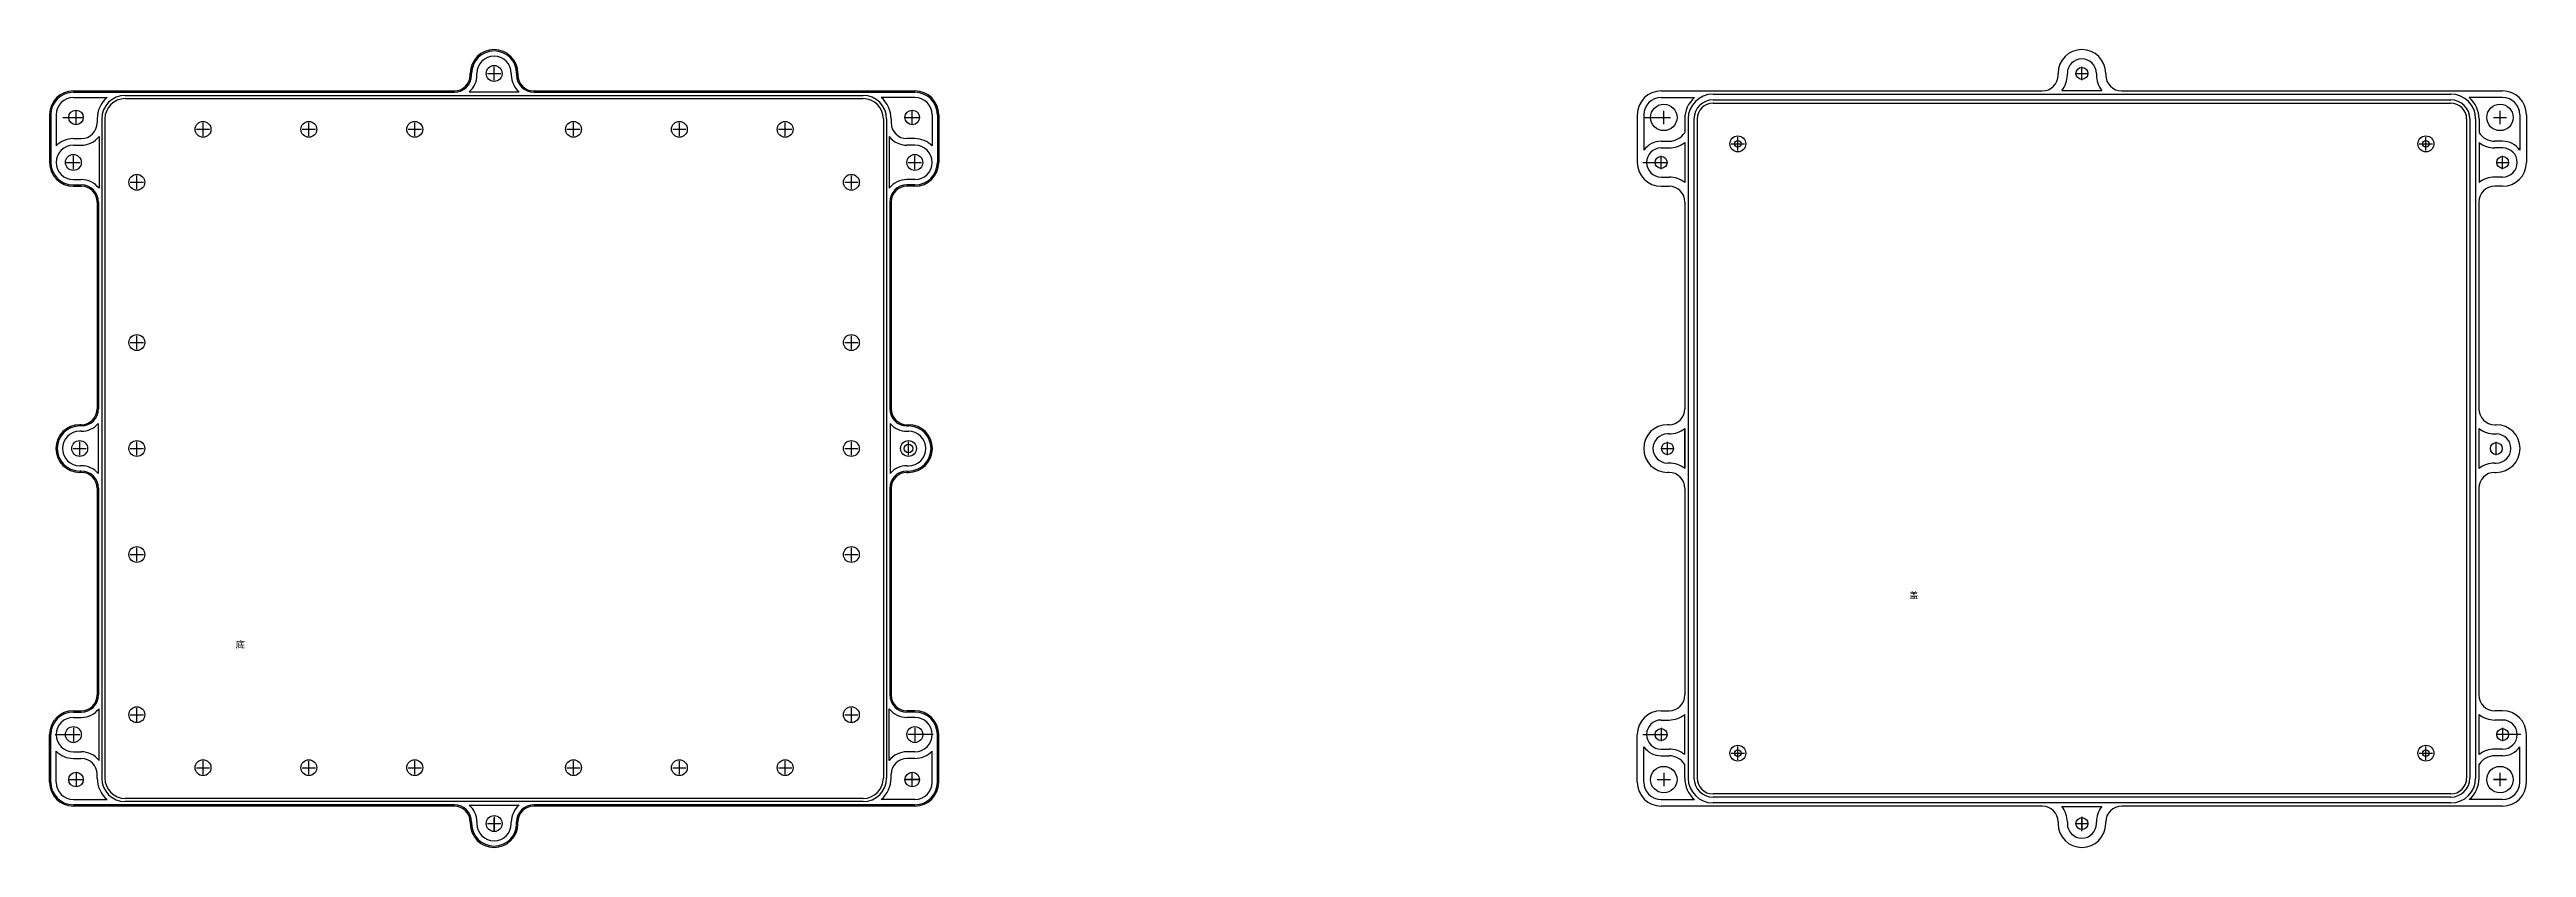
# Model space of a CAD drawing. Header units: millimetres. Extents: x 36 to 972, y -131 to 170.
import ezdxf

# ---------------------------------------------------------------- set-up
doc = ezdxf.new("R2010")
doc.units = ezdxf.units.MM

msp = doc.modelspace()

# ---------------------------------------------------------------- linework, layer by layer
for p, q in [((194.66, 160.85), (194.66, 161.45)), ((195.16, 160.85), (195.16, 161.45)), ((197.16, 160.85), (197.16, 161.45)), ((201.16, 161.45), (206.16, 161.45)), ((203.66, 158.95), (203.66, 163.95)), ((210.16, 161.45), (210.16, 160.85)), ((212.16, 161.45), (212.16, 160.85)), ((212.66, 161.45), (212.66, 160.85)), ((794.66, 160.85), (794.66, 161.45)), ((798.16, 160.85), (798.16, 161.45)), ((801.16, 161.45), (806.16, 161.45)), ((803.66, 158.95), (803.66, 163.95)), ((809.16, 161.45), (809.16, 160.85)), ((812.66, 161.45), (812.66, 160.85)), ((44.66, 154.85), (188.66, 154.85)), ((44.66, 154.35), (188.66, 154.35)), ((44.66, 152.35), (57.42, 152.35)), ((64.26, 153.15), (343.06, 153.15)), ((64.26, 151.95), (343.06, 151.95)), ((194.25, 154.45), (213.06, 154.45)), ((218.66, 154.85), (362.66, 154.85)), ((218.66, 154.35), (362.66, 154.35)), ((362.66, 152.35), (349.89, 152.35)), ((644.66, 154.85), (788.66, 154.85)), ((644.66, 152.35), (657.27, 152.35)), ((664.26, 153.65), (943.06, 153.65)), ((664.26, 151.45), (943.06, 151.45)), ((664.26, 150.25), (943.06, 150.25)), ((796.1, 154.95), (811.21, 154.95)), ((818.66, 154.85), (962.66, 154.85)), ((962.66, 152.35), (950.05, 152.35)), ((35.66, 145.85), (35.66, 127.85)), ((36.16, 145.85), (36.16, 127.85)), ((38.16, 145.85), (38.16, 134.08)), ((40.66, 144.85), (48.16, 144.85)), ((45.66, 142.35), (45.66, 147.35)), ((53.66, 144.25), (53.66, 142.85)), ((55.36, 144.25), (55.36, -104.55)), ((56.56, 144.25), (56.56, -104.55)), ((93.66, 137.85), (93.66, 142.85)), ((133.66, 137.85), (133.66, 142.85)), ((173.66, 137.85), (173.66, 142.85)), ((233.66, 137.85), (233.66, 142.85)), ((273.66, 137.85), (273.66, 142.85)), ((313.66, 137.85), (313.66, 142.85)), ((350.76, 144.25), (350.76, -104.55)), ((351.96, 144.25), (351.96, -104.55)), ((353.66, 144.25), (353.66, 142.85)), ((359.16, 144.85), (364.16, 144.85)), ((361.66, 142.35), (361.66, 147.35)), ((361.66, 142.35), (361.66, 147.35)), ((369.16, 145.85), (369.16, 134.08)), ((371.16, 145.85), (371.16, 127.85)), ((371.66, 145.85), (371.66, 127.85)), ((635.66, 145.85), (635.66, 127.85)), ((638.16, 145.85), (638.16, 132.52)), ((638.16, 144.85), (648.16, 144.85)), ((645.66, 142.35), (645.66, 147.35)), ((653.56, 144.25), (653.56, 139.09)), ((654.86, 144.25), (654.86, -104.55)), ((657.06, 144.25), (657.06, -104.55)), ((658.26, 144.25), (658.26, -104.55)), ((949.06, 144.25), (949.06, -104.55)), ((950.26, 144.25), (950.26, -104.55)), ((952.46, 144.25), (952.46, -104.55)), ((953.76, 144.25), (953.76, 139.09)), ((959.16, 144.85), (964.16, 144.85)), ((961.66, 142.35), (961.66, 147.35)), ((961.66, 142.35), (961.66, 147.35)), ((969.16, 145.85), (969.16, 132.52)), ((971.66, 145.85), (971.66, 127.85)), ((44.66, 136.85), (47.66, 136.85)), ((44.66, 134.35), (47.66, 134.35)), ((54.36, 137.62), (54.36, 118.08)), ((91.16, 140.35), (96.16, 140.35)), ((131.16, 140.35), (136.16, 140.35)), ((171.16, 140.35), (176.16, 140.35)), ((231.16, 140.35), (236.16, 140.35)), ((271.16, 140.35), (276.16, 140.35)), ((311.16, 140.35), (316.16, 140.35)), ((352.96, 137.62), (352.96, 118.08)), ((362.66, 136.85), (359.66, 136.85)), ((362.66, 134.35), (359.66, 134.35)), ((644.66, 135.85), (647.66, 135.85)), ((644.66, 133.35), (647.66, 133.35)), ((653.56, 135.41), (653.56, 120.3)), ((671.16, 134.85), (676.16, 134.85)), ((673.66, 132.35), (673.66, 137.35)), ((931.16, 134.85), (936.16, 134.85)), ((933.66, 132.35), (933.66, 137.35)), ((953.76, 135.41), (953.76, 120.3)), ((962.66, 135.85), (959.66, 135.85)), ((962.66, 133.35), (959.66, 133.35)), ((41.66, 127.85), (47.16, 127.85)), ((44.66, 125.35), (44.66, 130.35)), ((68.66, 117.85), (68.66, 122.85)), ((338.66, 117.85), (338.66, 122.85)), ((360.16, 127.85), (365.16, 127.85)), ((362.66, 125.35), (362.66, 130.35)), ((637.76, 127.85), (647.16, 127.85)), ((644.66, 125.35), (644.66, 130.35)), ((644.66, 122.35), (647.66, 122.35)), ((962.66, 122.35), (959.66, 122.35)), ((960.16, 127.85), (965.16, 127.85)), ((962.66, 125.35), (962.66, 130.35)), ((44.66, 121.35), (47.66, 121.35)), ((44.66, 119.35), (47.66, 119.35)), ((44.66, 118.85), (47.66, 118.85)), ((53.66, 112.85), (53.66, 34.85)), ((54.16, 112.85), (54.16, 34.85)), ((66.16, 120.35), (71.16, 120.35)), ((336.16, 120.35), (341.16, 120.35)), ((353.16, 112.85), (353.16, 34.85)), ((353.66, 112.85), (353.66, 34.85)), ((362.66, 121.35), (359.66, 121.35)), ((362.66, 119.35), (359.66, 119.35)), ((362.66, 118.85), (359.66, 118.85)), ((644.66, 118.85), (647.66, 118.85)), ((653.66, 112.85), (653.66, 34.85)), ((953.66, 112.85), (953.66, 34.85)), ((962.66, 118.85), (959.66, 118.85)), ((66.16, 59.85), (71.16, 59.85)), ((68.66, 57.35), (68.66, 62.35)), ((336.16, 59.85), (341.16, 59.85)), ((338.66, 57.35), (338.66, 62.35)), ((47.66, 28.85), (47.06, 28.85)), ((47.66, 28.35), (47.06, 28.35)), ((54.06, 29.26), (54.06, 10.45)), ((353.26, 29.26), (353.26, 10.45)), ((359.66, 28.85), (360.26, 28.85)), ((359.66, 28.35), (360.26, 28.35)), ((647.66, 28.85), (647.06, 28.85)), ((959.66, 28.85), (960.26, 28.85)), ((44.56, 19.85), (49.56, 19.85)), ((47.66, 26.35), (47.06, 26.35)), ((47.06, 17.35), (47.06, 22.35)), ((66.16, 19.85), (71.16, 19.85)), ((68.66, 17.35), (68.66, 22.35)), ((336.16, 19.85), (341.16, 19.85)), ((338.66, 17.35), (338.66, 22.35)), ((359.66, 26.35), (360.26, 26.35)), ((360.26, 17.35), (360.26, 22.35)), ((644.56, 19.85), (649.56, 19.85)), ((647.66, 25.35), (647.06, 25.35)), ((647.66, 25.35), (647.06, 25.35)), ((647.06, 17.35), (647.06, 22.35)), ((653.56, 27.41), (653.56, 12.3)), ((653.56, 12.3), (653.56, 27.41)), ((953.76, 12.3), (953.76, 27.41)), ((959.66, 25.35), (960.26, 25.35)), ((959.66, 25.35), (960.26, 25.35)), ((960.26, 17.35), (960.26, 22.35)), ((47.66, 13.35), (47.06, 13.35)), ((47.66, 11.35), (47.06, 11.35)), ((47.66, 10.85), (47.06, 10.85)), ((359.66, 13.35), (360.26, 13.35)), ((359.66, 11.35), (360.26, 11.35)), ((359.66, 10.85), (360.26, 10.85)), ((647.66, 14.35), (647.06, 14.35)), ((647.66, 14.35), (647.06, 14.35)), ((647.66, 10.85), (647.06, 10.85)), ((959.66, 14.35), (960.26, 14.35)), ((959.66, 14.35), (960.26, 14.35)), ((959.66, 10.85), (960.26, 10.85)), ((53.66, 4.85), (53.66, -73.15)), ((54.16, 4.85), (54.16, -73.15)), ((353.16, 4.85), (353.16, -73.15)), ((353.66, 4.85), (353.66, -73.15)), ((653.66, 4.85), (653.66, -73.15)), ((953.66, 4.85), (953.66, -73.15)), ((68.66, -22.65), (68.66, -17.65)), ((338.66, -22.65), (338.66, -17.65)), ((66.16, -20.15), (71.16, -20.15)), ((336.16, -20.15), (341.16, -20.15)), ((44.66, -79.15), (47.66, -79.15)), ((44.66, -79.65), (47.66, -79.65)), ((44.66, -81.65), (47.66, -81.65)), ((54.36, -97.92), (54.36, -78.38)), ((66.16, -80.65), (71.16, -80.65)), ((68.66, -83.15), (68.66, -78.15)), ((336.16, -80.65), (341.16, -80.65)), ((338.66, -83.15), (338.66, -78.15)), ((352.96, -97.92), (352.96, -78.38)), ((362.66, -79.15), (359.66, -79.15)), ((362.66, -79.65), (359.66, -79.65)), ((362.66, -81.65), (359.66, -81.65)), ((644.66, -79.15), (647.66, -79.15)), ((644.66, -82.65), (647.66, -82.65)), ((653.56, -95.7), (653.56, -80.59)), ((953.76, -95.7), (953.76, -80.59)), ((962.66, -79.15), (959.66, -79.15)), ((962.66, -82.65), (959.66, -82.65)), ((35.66, -106.15), (35.66, -88.15)), ((36.16, -106.15), (36.16, -88.15)), ((37.76, -88.15), (47.16, -88.15)), ((41.66, -88.15), (47.16, -88.15)), ((44.66, -85.65), (44.66, -90.65)), ((44.66, -85.65), (44.66, -90.65)), ((369.56, -88.15), (360.16, -88.15)), ((362.66, -85.65), (362.66, -90.65)), ((371.16, -106.15), (371.16, -88.15)), ((371.66, -106.15), (371.66, -88.15)), ((635.66, -106.15), (635.66, -88.15)), ((637.76, -88.15), (647.16, -88.15)), ((638.16, -106.15), (638.16, -92.81)), ((644.66, -85.65), (644.66, -90.65)), ((673.66, -97.65), (673.66, -92.65)), ((933.66, -97.65), (933.66, -92.65)), ((969.56, -88.15), (960.16, -88.15)), ((962.66, -85.65), (962.66, -90.65)), ((969.16, -106.15), (969.16, -92.81)), ((971.66, -106.15), (971.66, -88.15)), ((38.16, -106.15), (38.16, -94.37)), ((44.66, -94.65), (47.66, -94.65)), ((44.66, -97.15), (47.66, -97.15)), ((45.66, -102.65), (45.66, -107.65)), ((91.16, -100.65), (96.16, -100.65)), ((93.66, -103.15), (93.66, -98.15)), ((131.16, -100.65), (136.16, -100.65)), ((133.66, -103.15), (133.66, -98.15)), ((171.16, -100.65), (176.16, -100.65)), ((173.66, -103.15), (173.66, -98.15)), ((231.16, -100.65), (236.16, -100.65)), ((233.66, -103.15), (233.66, -98.15)), ((271.16, -100.65), (276.16, -100.65)), ((273.66, -103.15), (273.66, -98.15)), ((311.16, -100.65), (316.16, -100.65)), ((313.66, -103.15), (313.66, -98.15)), ((362.66, -94.65), (359.66, -94.65)), ((362.66, -97.15), (359.66, -97.15)), ((361.66, -107.65), (361.66, -102.65)), ((369.16, -106.15), (369.16, -94.37)), ((644.66, -93.65), (647.66, -93.65)), ((644.66, -96.15), (647.66, -96.15)), ((645.66, -102.65), (645.66, -107.65)), ((653.56, -104.55), (653.56, -99.38)), ((671.16, -95.15), (676.16, -95.15)), ((931.16, -95.15), (936.16, -95.15)), ((953.76, -104.55), (953.76, -99.38)), ((962.66, -93.65), (959.66, -93.65)), ((962.66, -96.15), (959.66, -96.15)), ((961.66, -107.65), (961.66, -102.65)), ((43.16, -105.15), (48.16, -105.15)), ((53.66, -104.55), (53.66, -103.15)), ((343.06, -112.25), (64.26, -112.25)), ((353.66, -104.55), (353.66, -103.15)), ((364.16, -105.15), (359.16, -105.15)), ((359.16, -105.15), (364.16, -105.15)), ((643.16, -105.15), (648.16, -105.15)), ((943.06, -110.55), (664.26, -110.55)), ((943.06, -111.75), (664.26, -111.75)), ((959.16, -105.15), (964.16, -105.15)), ((964.16, -105.15), (959.16, -105.15)), ((44.66, -112.65), (57.42, -112.65)), ((188.66, -114.65), (44.66, -114.65)), ((188.66, -115.15), (44.66, -115.15)), ((343.06, -113.45), (64.26, -113.45)), ((194.25, -114.75), (213.06, -114.75)), ((194.66, -121.15), (194.66, -121.75)), ((195.16, -121.15), (195.16, -121.75)), ((197.16, -121.15), (197.16, -121.75)), ((203.66, -119.25), (203.66, -124.25)), ((203.66, -119.25), (203.66, -124.25)), ((203.66, -124.65), (203.66, -119.65)), ((210.16, -121.75), (210.16, -121.15)), ((212.16, -121.75), (212.16, -121.15)), ((212.66, -121.75), (212.66, -121.15)), ((362.66, -114.65), (218.66, -114.65)), ((362.66, -115.15), (218.66, -115.15)), ((362.66, -112.65), (349.89, -112.65)), ((644.66, -112.65), (657.27, -112.65)), ((788.66, -115.15), (644.66, -115.15)), ((943.06, -113.95), (664.26, -113.95)), ((794.66, -121.15), (794.66, -121.75)), ((796.1, -115.25), (811.21, -115.25)), ((798.16, -121.15), (798.16, -121.75)), ((803.66, -119.25), (803.66, -124.25)), ((803.66, -124.65), (803.66, -119.65)), ((809.16, -121.75), (809.16, -121.15)), ((812.66, -121.75), (812.66, -121.15)), ((962.66, -115.15), (818.66, -115.15)), ((962.66, -112.65), (950.05, -112.65)), ((201.16, -121.75), (206.16, -121.75)), ((201.16, -121.75), (206.16, -121.75)), ((801.16, -121.75), (806.16, -121.75))]:
    msp.add_line(p, q)
for centre, radius in [((203.66, 161.45), 3), ((803.66, 161.45), 2.25), ((645.66, 144.85), 5), ((961.66, 144.85), 5), ((45.66, 144.85), 2.75), ((93.66, 140.35), 3), ((133.66, 140.35), 3), ((173.66, 140.35), 3), ((233.66, 140.35), 3), ((273.66, 140.35), 3), ((313.66, 140.35), 3), ((361.66, 144.85), 2.75), ((673.66, 134.85), 3), ((673.66, 134.85), 1.25), ((933.66, 134.85), 3), ((933.66, 134.85), 1.25), ((44.66, 127.85), 3), ((68.66, 120.35), 3), ((338.66, 120.35), 3), ((362.66, 127.85), 3), ((644.66, 127.85), 2.25), ((962.66, 127.85), 2.25), ((68.66, 59.85), 3), ((338.66, 59.85), 3), ((47.06, 19.85), 3), ((68.66, 19.85), 3), ((338.66, 19.85), 3), ((360.26, 19.85), 3), ((360.26, 19.85), 1.65), ((647.06, 19.85), 2.25), ((960.26, 19.85), 2.25), ((68.66, -20.15), 3), ((338.66, -20.15), 3), ((68.66, -80.65), 3), ((338.66, -80.65), 3), ((44.66, -88.15), 3), ((362.66, -88.15), 3), ((644.66, -88.15), 2.25), ((673.66, -95.15), 3), ((933.66, -95.15), 3), ((962.66, -88.15), 2.25), ((45.66, -105.15), 2.75), ((93.66, -100.65), 3), ((133.66, -100.65), 3), ((173.66, -100.65), 3), ((233.66, -100.65), 3), ((273.66, -100.65), 3), ((313.66, -100.65), 3), ((361.66, -105.15), 2.75), ((645.66, -105.15), 5), ((673.66, -95.15), 1.25), ((933.66, -95.15), 1.25), ((961.66, -105.15), 5), ((203.66, -121.75), 3), ((803.66, -121.75), 2.25)]:
    msp.add_circle(centre, radius)
for centre, radius, start, end in [((203.66, 161.45), 9, 360, 180), ((203.66, 161.45), 8.5, 360, 180), ((803.66, 161.45), 9, 360, 180), ((188.66, 160.85), 6, 270, 0), ((188.66, 160.85), 6.5, 270, 0), ((188.66, 160.85), 8.5, 311.1542, 0), ((203.66, 161.45), 6.5, 360, 180), ((218.66, 160.85), 8.5, 180, 228.8458), ((218.66, 160.85), 6.5, 180, 270), ((218.66, 160.85), 6, 180, 270), ((788.66, 160.85), 6, 270, 0), ((788.66, 160.85), 9.5, 321.60696, 0), ((803.66, 161.45), 5.5, 360, 180), ((818.66, 160.85), 9.5, 180, 218.39304), ((818.66, 160.85), 6, 180, 270), ((44.66, 145.85), 9, 90, 180), ((44.66, 145.85), 8.5, 90, 180), ((44.66, 145.85), 6.5, 90, 180), ((64.26, 144.25), 10.6, 130.16848, 180), ((64.26, 144.25), 8.9, 90, 180), ((64.26, 144.25), 7.7, 90, 180), ((343.06, 144.25), 8.9, 0, 90), ((343.06, 144.25), 7.7, 0, 90), ((343.06, 144.25), 10.6, 0, 49.83152), ((362.66, 145.85), 9, 0, 90), ((362.66, 145.85), 8.5, 0, 90), ((362.66, 145.85), 6.5, 0, 90), ((644.66, 145.85), 9, 90, 180), ((644.66, 145.85), 6.5, 90, 180), ((664.26, 144.25), 10.7, 130.79875, 180), ((664.26, 144.25), 9.4, 90, 180), ((664.26, 144.25), 7.2, 90, 180), ((664.26, 144.25), 6, 90, 180), ((943.06, 144.25), 9.4, 0, 90), ((943.06, 144.25), 7.2, 0, 90), ((943.06, 144.25), 6, 0, 90), ((943.06, 144.25), 10.7, 0, 49.20125), ((962.66, 145.85), 9, 0, 90), ((962.66, 145.85), 6.5, 0, 90), ((47.66, 142.85), 6, 270, 0), ((359.66, 142.85), 6, 180, 270), ((44.66, 127.85), 9, 90, 136.23826), ((44.66, 127.85), 6.5, 90, 270), ((47.66, 142.85), 8.5, 270, 322.0209), ((359.66, 142.85), 8.5, 217.9791, 270), ((362.66, 127.85), 9, 43.76174, 90), ((362.66, 127.85), 6.5, 270, 90), ((644.66, 127.85), 8, 90, 144.34091), ((644.66, 127.85), 5.5, 90, 270), ((647.66, 142.85), 7, 270, 327.44307), ((647.66, 142.85), 9.5, 270, 308.39304), ((959.66, 142.85), 7, 212.55693, 270), ((959.66, 142.85), 9.5, 231.60696, 270), ((962.66, 127.85), 8, 35.65909, 90), ((962.66, 127.85), 5.5, 270, 90), ((44.66, 127.85), 9, 180, 270), ((44.66, 127.85), 8.5, 180, 270), ((362.66, 127.85), 9, 270, 0), ((362.66, 127.85), 8.5, 270, 0), ((644.66, 127.85), 9, 180, 270), ((647.66, 112.85), 9.5, 51.60696, 90), ((959.66, 112.85), 9.5, 90, 128.39304), ((962.66, 127.85), 9, 270, 0), ((47.66, 112.85), 8.5, 37.9791, 90), ((47.66, 112.85), 6.5, 360, 90), ((47.66, 112.85), 6, 360, 90), ((359.66, 112.85), 8.5, 90, 142.0209), ((359.66, 112.85), 6.5, 90, 180), ((359.66, 112.85), 6, 90, 180), ((647.66, 112.85), 6, 360, 90), ((959.66, 112.85), 6, 90, 180), ((47.06, 19.85), 9, 90, 270), ((47.06, 19.85), 8.5, 90, 270), ((47.06, 19.85), 8.5, 90, 270), ((47.66, 34.85), 6, 270, 360), ((47.66, 34.85), 6.5, 270, 360), ((47.66, 34.85), 8.5, 270, 318.8458), ((359.66, 34.85), 6.5, 180, 270), ((359.66, 34.85), 8.5, 221.1542, 270), ((359.66, 34.85), 6, 180, 270), ((360.26, 19.85), 9, 270, 90), ((360.26, 19.85), 8.5, 270, 90), ((647.06, 19.85), 9, 90, 270), ((647.66, 34.85), 6, 270, 360), ((959.66, 34.85), 6, 180, 270), ((960.26, 19.85), 9, 270, 90), ((47.06, 19.85), 6.5, 90, 270), ((360.26, 19.85), 6.5, 270, 90), ((647.06, 19.85), 5.5, 90, 270), ((647.06, 19.85), 5.5, 90, 270), ((647.66, 34.85), 9.5, 270, 308.39304), ((959.66, 34.85), 9.5, 231.60696, 270), ((960.26, 19.85), 5.5, 270, 90), ((960.26, 19.85), 5.5, 270, 90), ((47.66, 4.85), 8.5, 41.1542, 90), ((47.66, 4.85), 6.5, 0, 90), ((47.66, 4.85), 6, 0, 90), ((359.66, 4.85), 6.5, 90, 180), ((359.66, 4.85), 8.5, 90, 138.8458), ((359.66, 4.85), 6, 90, 180), ((647.66, 4.85), 9.5, 51.60696, 90), ((647.66, 4.85), 6, 0, 90), ((959.66, 4.85), 6, 90, 180), ((959.66, 4.85), 9.5, 90, 128.39304), ((47.66, -73.15), 6, 270, 0), ((47.66, -73.15), 6.5, 270, 0), ((359.66, -73.15), 6.5, 180, 270), ((359.66, -73.15), 6, 180, 270), ((647.66, -73.15), 6, 270, 0), ((959.66, -73.15), 6, 180, 270), ((44.66, -88.15), 9, 90, 180), ((44.66, -88.15), 8.5, 90, 180), ((44.66, -88.15), 6.5, 90, 270), ((47.66, -73.15), 8.5, 270, 322.0209), ((359.66, -73.15), 8.5, 217.9791, 270), ((362.66, -88.15), 9, 0, 90), ((362.66, -88.15), 8.5, 0, 90), ((362.66, -88.15), 6.5, 270, 90), ((644.66, -88.15), 9, 90, 180), ((644.66, -88.15), 5.5, 90, 270), ((647.66, -73.15), 9.5, 270, 308.39304), ((959.66, -73.15), 9.5, 231.60696, 270), ((962.66, -88.15), 9, 0, 90), ((962.66, -88.15), 5.5, 270, 90), ((644.66, -88.15), 8, 215.65909, 270), ((962.66, -88.15), 8, 270, 324.34091), ((44.66, -88.15), 9, 223.76174, 270), ((47.66, -103.15), 8.5, 37.9791, 90), ((47.66, -103.15), 6, 0, 90), ((359.66, -103.15), 8.5, 90, 142.0209), ((359.66, -103.15), 6, 90, 180), ((362.66, -88.15), 9, 270, 316.23826), ((647.66, -103.15), 9.5, 51.60696, 90), ((647.66, -103.15), 7, 32.55693, 90), ((959.66, -103.15), 9.5, 90, 128.39304), ((959.66, -103.15), 7, 90, 147.44307), ((44.66, -106.15), 9, 180, 270), ((44.66, -106.15), 8.5, 180, 270), ((44.66, -106.15), 6.5, 180, 270), ((64.26, -104.55), 10.6, 180, 229.83152), ((64.26, -104.55), 8.9, 180, 270), ((64.26, -104.55), 7.7, 180, 270), ((343.06, -104.55), 7.7, 270, 0), ((343.06, -104.55), 8.9, 270, 0), ((343.06, -104.55), 10.6, 310.16848, 0), ((362.66, -106.15), 9, 270, 0), ((362.66, -106.15), 6.5, 270, 0), ((362.66, -106.15), 8.5, 270, 0), ((644.66, -106.15), 9, 180, 270), ((644.66, -106.15), 6.5, 180, 270), ((664.26, -104.55), 10.7, 180, 229.20125), ((664.26, -104.55), 9.4, 180, 270), ((664.26, -104.55), 7.2, 180, 270), ((664.26, -104.55), 6, 180, 270), ((943.06, -104.55), 6, 270, 0), ((943.06, -104.55), 7.2, 270, 0), ((943.06, -104.55), 9.4, 270, 0), ((943.06, -104.55), 10.7, 310.79875, 0), ((962.66, -106.15), 9, 270, 0), ((962.66, -106.15), 6.5, 270, 0), ((188.66, -121.15), 6.5, 0, 90), ((188.66, -121.15), 6, 0, 90), ((188.66, -121.15), 8.5, 0, 48.8458), ((218.66, -121.15), 8.5, 131.1542, 180), ((218.66, -121.15), 6.5, 90, 180), ((218.66, -121.15), 6, 90, 180), ((788.66, -121.15), 6, 0, 90), ((788.66, -121.15), 9.5, 0, 38.39304), ((818.66, -121.15), 9.5, 141.60696, 180), ((818.66, -121.15), 6, 90, 180), ((203.66, -121.75), 9, 180, 0), ((203.66, -121.75), 8.5, 180, 0), ((203.66, -121.75), 6.5, 180, 0), ((803.66, -121.75), 9, 180, 0), ((803.66, -121.75), 5.5, 180, 0)]:
    msp.add_arc(centre, radius, start, end)

# ---------------------------------------------------------------- texts
at = {"char_height": 2.5, "attachment_point": 1}
for s, insert, width in [('{\\fSimSun|b0|i0|c134|p54;盖}', (738.4, -34.33), 45.5481), ('{\\fSimSun|b0|i0|c134|p54;底}', (106, -52.92), 85.1142)]:
    msp.add_mtext(s, dxfattribs=dict(at, insert=insert, width=width))

doc.saveas('drawing.dxf')
